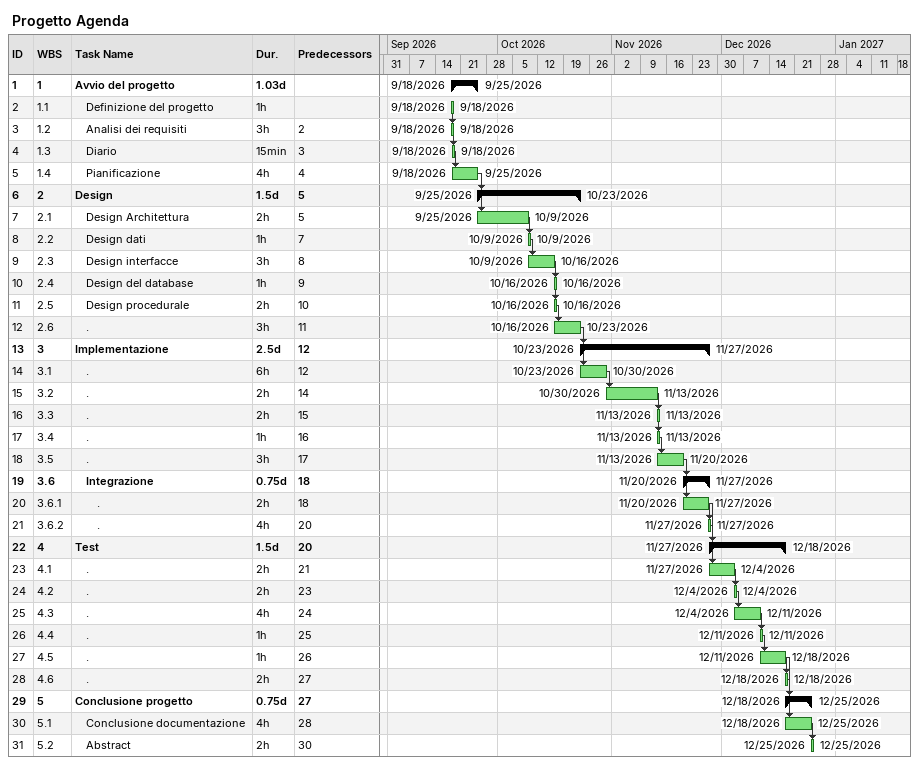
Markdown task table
Progetto Agenda

| ID | WBS | Task | Duration | Start | Finish | Predecessors |
|---|---|---|---|---|---|---|
| 1 | 1 | **Avvio del progetto** | 1.03d | 2026-09-18 | 2026-09-25 |  |
| 2 | 1.1 | Definizione del progetto | 1h | 2026-09-18 | 2026-09-18 |  |
| 3 | 1.2 | Analisi dei requisiti | 3h | 2026-09-18 | 2026-09-18 | 2 |
| 4 | 1.3 | Diario | 15min | 2026-09-18 | 2026-09-18 | 3 |
| 5 | 1.4 | Pianificazione | 4h | 2026-09-18 | 2026-09-25 | 4 |
| 6 | 2 | **Design** | 1.5d | 2026-09-25 | 2026-10-23 | 5 |
| 7 | 2.1 | Design Architettura | 2h | 2026-09-25 | 2026-10-09 | 5 |
| 8 | 2.2 | Design dati | 1h | 2026-10-09 | 2026-10-09 | 7 |
| 9 | 2.3 | Design interfacce | 3h | 2026-10-09 | 2026-10-16 | 8 |
| 10 | 2.4 | Design del database | 1h | 2026-10-16 | 2026-10-16 | 9 |
| 11 | 2.5 | Design procedurale | 2h | 2026-10-16 | 2026-10-16 | 10 |
| 12 | 2.6 | . | 3h | 2026-10-16 | 2026-10-23 | 11 |
| 13 | 3 | **Implementazione** | 2.5d | 2026-10-23 | 2026-11-27 | 12 |
| 14 | 3.1 | . | 6h | 2026-10-23 | 2026-10-30 | 12 |
| 15 | 3.2 | . | 2h | 2026-10-30 | 2026-11-13 | 14 |
| 16 | 3.3 | . | 2h | 2026-11-13 | 2026-11-13 | 15 |
| 17 | 3.4 | . | 1h | 2026-11-13 | 2026-11-13 | 16 |
| 18 | 3.5 | . | 3h | 2026-11-13 | 2026-11-20 | 17 |
| 19 | 3.6 | **Integrazione** | 0.75d | 2026-11-20 | 2026-11-27 | 18 |
| 20 | 3.6.1 | . | 2h | 2026-11-20 | 2026-11-27 | 18 |
| 21 | 3.6.2 | . | 4h | 2026-11-27 | 2026-11-27 | 20 |
| 22 | 4 | **Test** | 1.5d | 2026-11-27 | 2026-12-18 | 20 |
| 23 | 4.1 | . | 2h | 2026-11-27 | 2026-12-04 | 21 |
| 24 | 4.2 | . | 2h | 2026-12-04 | 2026-12-04 | 23 |
| 25 | 4.3 | . | 4h | 2026-12-04 | 2026-12-11 | 24 |
| 26 | 4.4 | . | 1h | 2026-12-11 | 2026-12-11 | 25 |
| 27 | 4.5 | . | 1h | 2026-12-11 | 2026-12-18 | 26 |
| 28 | 4.6 | . | 2h | 2026-12-18 | 2026-12-18 | 27 |
| 29 | 5 | **Conclusione progetto** | 0.75d | 2026-12-18 | 2026-12-25 | 27 |
| 30 | 5.1 | Conclusione documentazione | 4h | 2026-12-18 | 2026-12-25 | 28 |
| 31 | 5.2 | Abstract | 2h | 2026-12-25 | 2026-12-25 | 30 |
